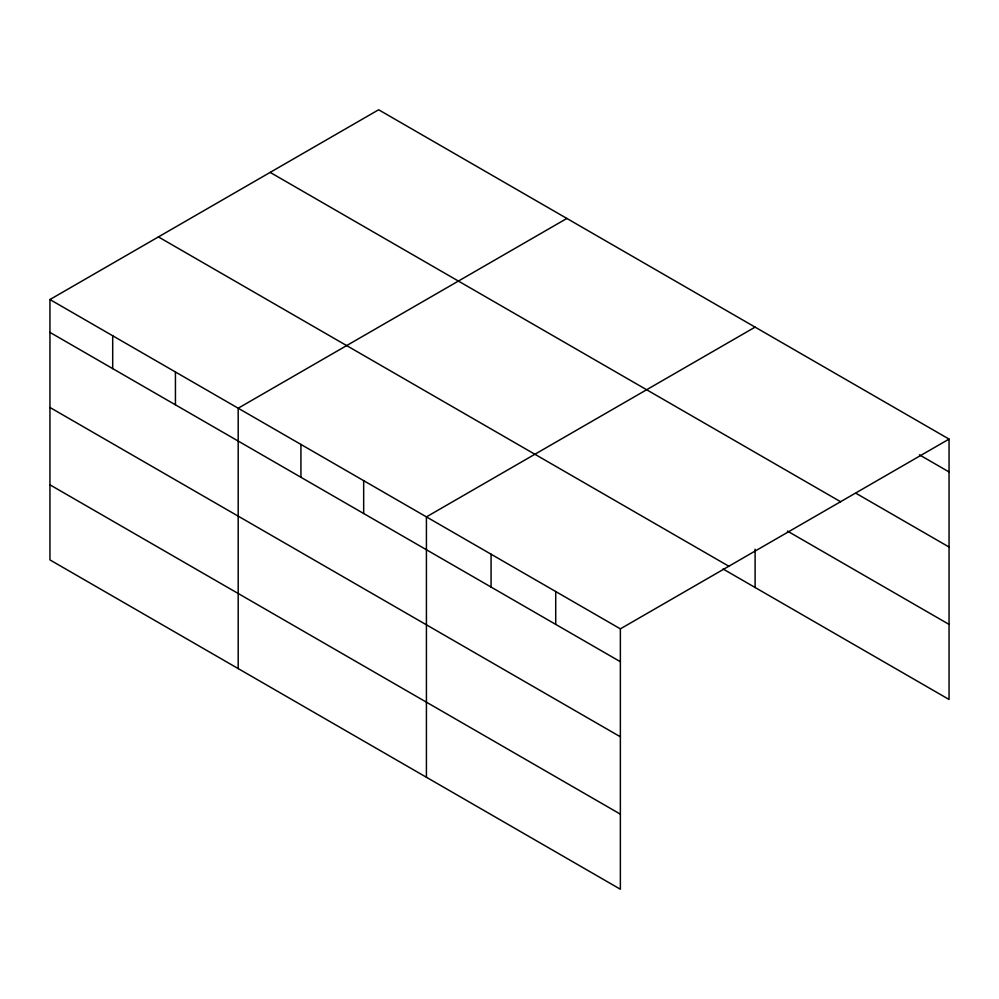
<?xml version="1.0" encoding="UTF-8"?>
<svg xmlns="http://www.w3.org/2000/svg" width="999" height="999" viewBox="0 0 999 999"><rect width="100%" height="100%" fill="white"/><g stroke="black" fill="none" stroke-linecap="round" stroke-linejoin="round"><path stroke-width="1.5" d="M620.367 736.787L620.367 628.858L49.95 299.538L49.95 559.902L620.367 889.235L620.367 736.787L49.95 407.467M723.064 568.993L949.05 699.462L949.05 439.098L378.633 109.765L49.95 299.538M566.87 218.444L238.187 408.216L238.187 668.581M755.107 327.123L426.423 516.883L426.423 777.259M620.367 628.858L949.05 439.098M919.417 454.832L949.05 471.94M856.118 493.369L949.05 547.027M270.167 172.39L840.584 501.723M787.437 531.081L949.05 624.387M158.416 236.913L728.833 566.233M49.95 332.38L620.367 661.713M49.95 484.815L620.367 814.148M755.107 549.188L755.107 587.499M555.719 591.533L555.719 624.387M491.071 554.208L491.071 587.062M363.673 480.656L363.673 513.511M300.936 444.43L300.936 477.285M175.437 371.99L175.437 404.832M112.7 335.764L112.7 368.606"/></g></svg>
